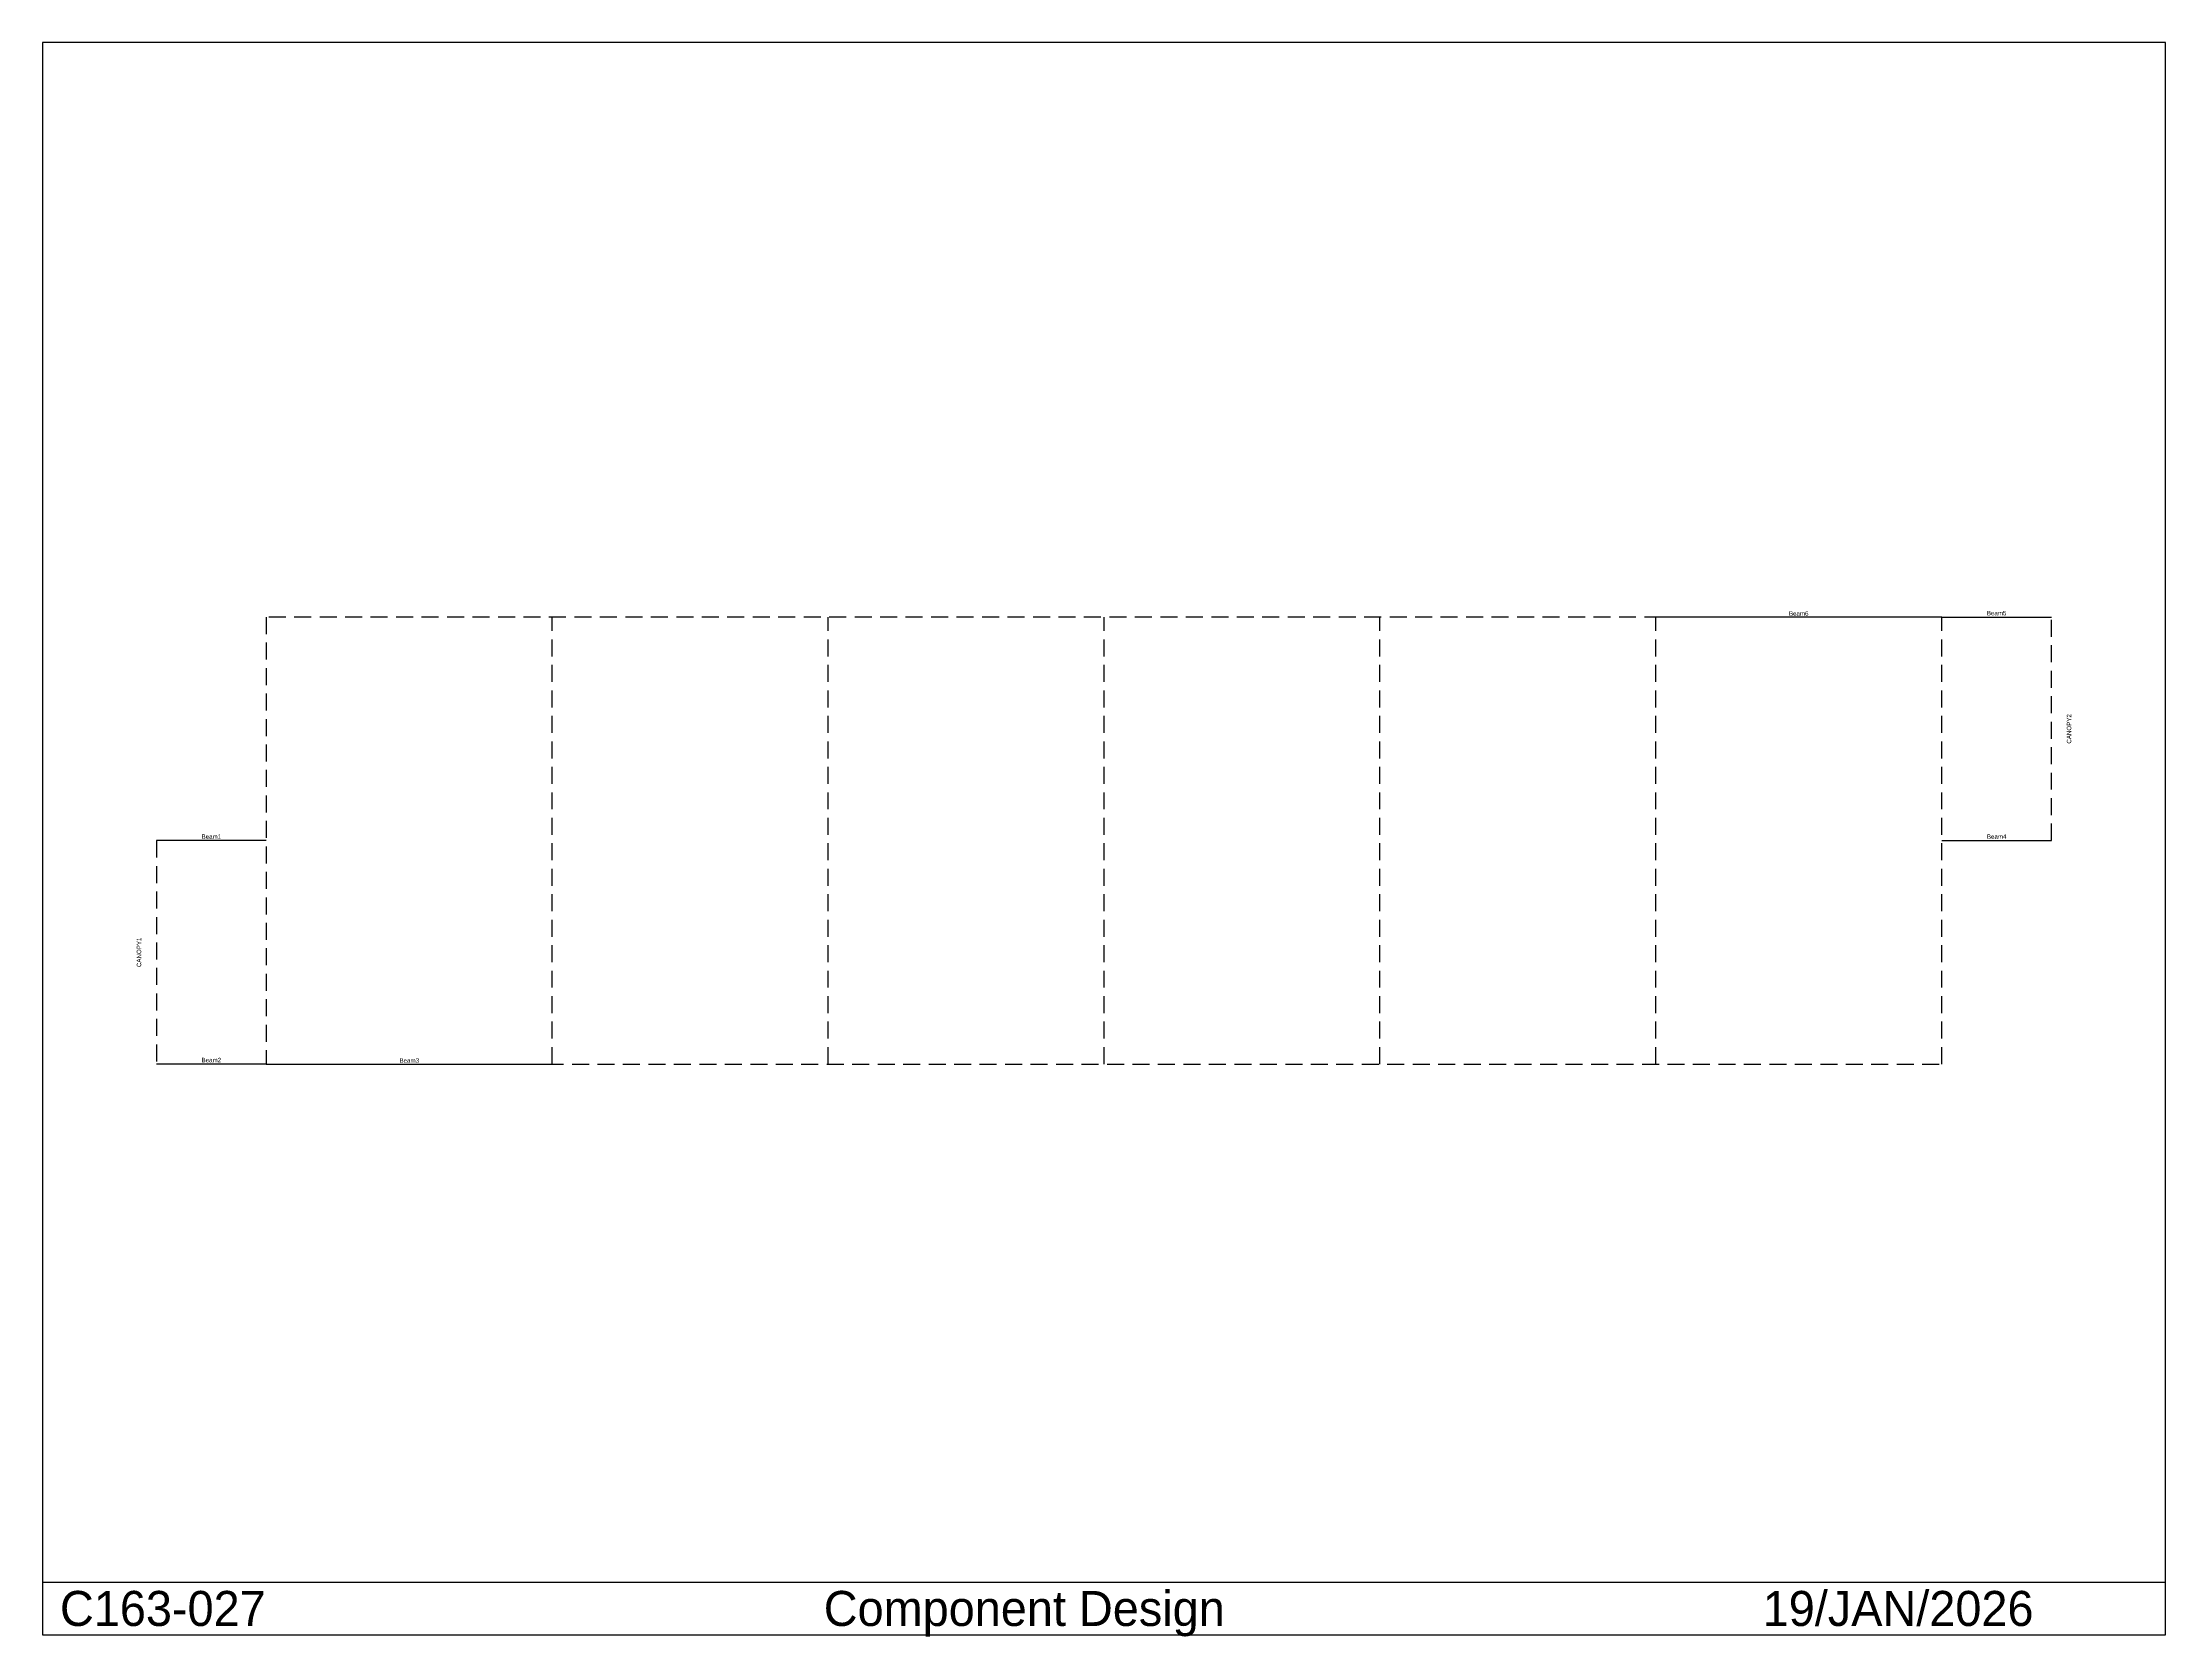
# Model space of a CAD drawing. Extents: x -6110 to 51840, y -15625 to 27886.
import ezdxf
from ezdxf.enums import TextEntityAlignment as Align

# ---------------------------------------------------------------- set-up
doc = ezdxf.new("R2010")
doc.units = 0
doc.linetypes.add('CONTIN', pattern=[0])
doc.linetypes.add('DASHED', pattern=[695.38, 463.59, -231.79])
doc.layers.get('0').update_dxf_attribs({"linetype": 'CONTIN'})
for name, color, linetype in [('16', 7, 'CONTIN'), ('21', 7, 'CONTIN'), ('23', 7, 'DASHED'), ('8', 5, 'DASHED')]:
    doc.layers.add(name, color=color, linetype=linetype)

msp = doc.modelspace()

# ---------------------------------------------------------------- linework, layer by layer
for p, q in [((51839.535, 27885.768), (-6109.54, 27885.768)), ((-6109.54, 27885.768), (-6109.54, -15576.038)), ((51839.535, -15576.038), (51839.535, 27885.768)), ((-6109.54, -14141.799), (51839.535, -14141.799)), ((-6109.54, -15576.038), (51839.535, -15576.038))]:
    msp.add_line(p, q)
at = {"layer": '16'}
for p, q in [((45730, 12200), (37925, 12200)), ((45730, 12200), (48730, 12200)), ((0, 6100), (-3000, 6100)), ((45730, 6100), (48730, 6100)), ((-0.001, 0), (-3000, 0)), ((-0.001, 0), (7805, 0))]:
    msp.add_line(p, q, dxfattribs=at)
at = {"layer": '23'}
for p, q in [((7805, 0), (7805, 12200)), ((15335, 0), (15335, 12200)), ((22865, 0), (22865, 12200)), ((30395, 0), (30395, 12200)), ((37925, 0), (37925, 12200))]:
    msp.add_line(p, q, dxfattribs=at)
at = {"layer": '8'}
for p, q in [((0, 12200), (0, 0)), ((45730, 12200), (0, 12200)), ((45730, 0), (45730, 12200)), ((45730, 12200), (48730, 12200)), ((48730, 6100), (48730, 12200)), ((-3000, 6100), (-3000, 0)), ((0, 6100), (-3000, 6100)), ((45730, 6100), (48730, 6100)), ((-0.001, 0), (-3000, 0)), ((0, 0), (45730, 0))]:
    msp.add_line(p, q, dxfattribs=at)

# ---------------------------------------------------------------- texts
for s, p in [('C163-027', (-5631.46, -15336.998)), ('Component Design', (15215.719, -15336.998)), ('19/JAN/2026', (40843.699, -15336.998))]:
    msp.add_text(s, height=956.16).set_placement(p)
at = {"layer": '16'}
msp.add_text('Beam6', height=121.92, rotation=360, dxfattribs=at).set_placement((41827.5, 12200), align=Align.BOTTOM_CENTER)
for s, p in [('Beam5', (47229.996, 12309.729)), ('Beam4', (47229.996, 6209.728))]:
    msp.add_text(s, height=121.92, rotation=360, dxfattribs=at).set_placement(p, align=Align.MIDDLE_CENTER)
for s, p in [('Beam1', (-1500, 6209.728)), ('Beam2', (-1500, 109.728))]:
    msp.add_text(s, height=121.92, dxfattribs=at).set_placement(p, align=Align.MIDDLE_CENTER)
msp.add_text('Beam3', height=121.92, dxfattribs=at).set_placement((3902.5, 0), align=Align.BOTTOM_CENTER)
at = {"layer": '21'}
for s, p in [('CANOPY2', (49205.484, 9150)), ('CANOPY1', (-3475.489, 3050))]:
    msp.add_text(s, height=121.92, rotation=90, dxfattribs=at).set_placement(p, align=Align.MIDDLE_CENTER)

doc.saveas('drawing.dxf')
